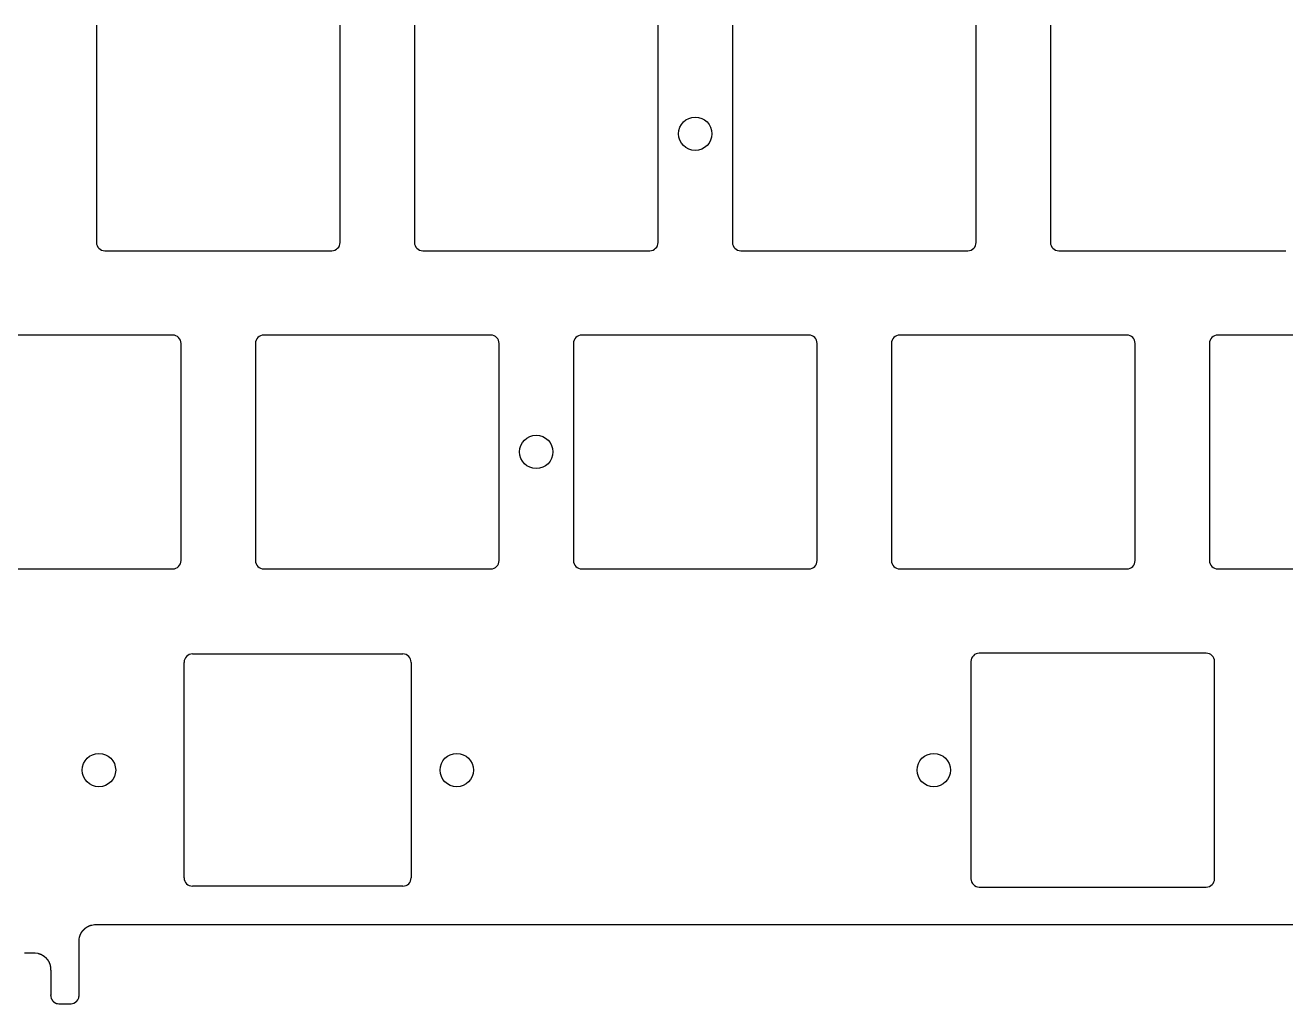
# Model space of a CAD drawing. Header units: millimetres. Extents: x -9 to 276, y -90 to 14.
# Drawn here: x 59.9 to 135.4, y -90.2 to -31.6 of the extents above; entities that cross this region are included whole.
import ezdxf

# ---------------------------------------------------------------- set-up
doc = ezdxf.new("R2010")
doc.units = ezdxf.units.MM
doc.layers.add('BLACK', color=7, linetype='CONTINUOUS')

msp = doc.modelspace()

# ---------------------------------------------------------------- linework, layer by layer
at = {"layer": 'BLACK', "linetype": 'Continuous'}
for p, q in [((64.13895, -31.60205), (64.13895, -44.60205)), ((78.73895, -44.60205), (78.73895, -31.60205)), ((83.18895, -31.60205), (83.18895, -44.60205)), ((97.78895, -44.60205), (97.78895, -31.60205)), ((102.23895, -31.60205), (102.23895, -44.60205)), ((116.83895, -44.60205), (116.83895, -31.60205)), ((121.28895, -31.60205), (121.28895, -44.60205)), ((64.63895, -45.10205), (78.23895, -45.10205)), ((83.68895, -45.10205), (97.28895, -45.10205)), ((102.73895, -45.10205), (116.33895, -45.10205)), ((121.78895, -45.10205), (135.38895, -45.10205)), ((68.71395, -50.15205), (55.11395, -50.15205)), ((87.76395, -50.15205), (74.16395, -50.15205)), ((106.81395, -50.15205), (93.21395, -50.15205)), ((125.86395, -50.15205), (112.26395, -50.15205)), ((144.91395, -50.15205), (131.31395, -50.15205)), ((69.21395, -63.65205), (69.21395, -50.65205)), ((73.66395, -50.65205), (73.66395, -63.65205)), ((88.26395, -63.65205), (88.26395, -50.65205)), ((92.71395, -50.65205), (92.71395, -63.65205)), ((107.31395, -63.65205), (107.31395, -50.65205)), ((111.76395, -50.65205), (111.76395, -63.65205)), ((126.36395, -63.65205), (126.36395, -50.65205)), ((130.81395, -50.65205), (130.81395, -63.65205)), ((55.11395, -64.15205), (68.71395, -64.15205)), ((74.16395, -64.15205), (87.76395, -64.15205)), ((93.21395, -64.15205), (106.81395, -64.15205)), ((112.26395, -64.15205), (125.86395, -64.15205)), ((131.31395, -64.15205), (144.91395, -64.15205)), ((69.8934, -69.25), (82.4934, -69.25)), ((130.627175, -69.2041), (117.027176, -69.2041)), ((69.3934, -82.65), (69.3934, -69.75)), ((82.9934, -69.75), (82.9934, -82.65)), ((116.527175, -69.704101), (116.527175, -82.704099)), ((131.127175, -82.7041), (131.127175, -69.7041)), ((82.4934, -83.15), (69.8934, -83.15)), ((117.027176, -83.2041), (130.627175, -83.2041)), ((63.16956, -86.085698), (63.17115, -86.081603)), ((63.17115, -86.081603), (63.172758, -86.077521)), ((63.172758, -86.077521), (63.174383, -86.073447)), ((63.174383, -86.073447), (63.176025, -86.069386)), ((63.176025, -86.069386), (63.177685, -86.065334)), ((63.177685, -86.065334), (63.179361, -86.061294)), ((63.179361, -86.061294), (63.181056, -86.057263)), ((63.181056, -86.057263), (63.182767, -86.053244)), ((63.182767, -86.053244), (63.184497, -86.049233)), ((63.184497, -86.049233), (63.186242, -86.045235)), ((63.186242, -86.045235), (63.188007, -86.041245)), ((63.188007, -86.041245), (63.189787, -86.037268)), ((63.189787, -86.037268), (63.191586, -86.033298)), ((63.191586, -86.033298), (63.193401, -86.029341)), ((63.193401, -86.029341), (63.195235, -86.025392)), ((63.195235, -86.025392), (63.197085, -86.021455)), ((63.197085, -86.021455), (63.198953, -86.017526)), ((63.198953, -86.017526), (63.200838, -86.013608)), ((63.200838, -86.013608), (63.202741, -86.009699)), ((63.202741, -86.009699), (63.204661, -86.005802)), ((63.204661, -86.005802), (63.206599, -86.001912)), ((63.206599, -86.001912), (63.208554, -85.998035)), ((63.208554, -85.998035), (63.210527, -85.994165)), ((63.210527, -85.994165), (63.212517, -85.990306)), ((63.212517, -85.990306), (63.214525, -85.986456)), ((63.214525, -85.986456), (63.21655, -85.982617)), ((63.21655, -85.982617), (63.218593, -85.978786)), ((63.218593, -85.978786), (63.220653, -85.974965)), ((63.220653, -85.974965), (63.222732, -85.971153)), ((63.222732, -85.971153), (63.224827, -85.967352)), ((63.224827, -85.967352), (63.226941, -85.963559)), ((63.226941, -85.963559), (63.229072, -85.959777)), ((63.229072, -85.959777), (63.231221, -85.956002)), ((63.231221, -85.956002), (63.233387, -85.952238)), ((63.233387, -85.952238), (63.235572, -85.948482)), ((63.235572, -85.948482), (63.237773, -85.944737)), ((63.237773, -85.944737), (63.239994, -85.941)), ((63.239994, -85.941), (63.242231, -85.937273)), ((63.242231, -85.937273), (63.244487, -85.933554)), ((63.244487, -85.933554), (63.24676, -85.929845)), ((63.24676, -85.929845), (63.249052, -85.926144)), ((63.249052, -85.926144), (63.251361, -85.922453)), ((63.251361, -85.922453), (63.253689, -85.91877)), ((63.253689, -85.91877), (63.256034, -85.915097)), ((63.256034, -85.915097), (63.258397, -85.911432)), ((63.258397, -85.911432), (63.260779, -85.907777)), ((63.260779, -85.907777), (63.263179, -85.90413)), ((63.263179, -85.90413), (63.265596, -85.900492)), ((63.265596, -85.900492), (63.268033, -85.896862)), ((63.268033, -85.896862), (63.270487, -85.893242)), ((63.270487, -85.893242), (63.272959, -85.88963)), ((63.272959, -85.88963), (63.27545, -85.886027)), ((63.27545, -85.886027), (63.277959, -85.882432)), ((63.277959, -85.882432), (63.280487, -85.878847)), ((63.280487, -85.878847), (63.283033, -85.875269)), ((63.283033, -85.875269), (63.286877, -85.869933)), ((63.286877, -85.869933), (63.29208, -85.86283)), ((63.29208, -85.86283), (63.297375, -85.855736)), ((63.297375, -85.855736), (63.302761, -85.848654)), ((63.302761, -85.848654), (63.308238, -85.841585)), ((63.308238, -85.841585), (63.313803, -85.834531)), ((63.313803, -85.834531), (63.319457, -85.827496)), ((63.319457, -85.827496), (63.325196, -85.820481)), ((63.325196, -85.820481), (63.331021, -85.813488)), ((63.331021, -85.813488), (63.336928, -85.80652)), ((63.336928, -85.80652), (63.342918, -85.799579)), ((63.342918, -85.799579), (63.348988, -85.792667)), ((63.348988, -85.792667), (63.355136, -85.785788)), ((63.355136, -85.785788), (63.361361, -85.778942)), ((63.361361, -85.778942), (63.367661, -85.772133)), ((63.367661, -85.772133), (63.374034, -85.765363)), ((63.374034, -85.765363), (63.380477, -85.758635)), ((63.380477, -85.758635), (63.386989, -85.75195)), ((63.386989, -85.75195), (63.393568, -85.745312)), ((63.393568, -85.745312), (63.400211, -85.738722)), ((63.400211, -85.738722), (63.406916, -85.732183)), ((63.406916, -85.732183), (63.413681, -85.725698)), ((63.413681, -85.725698), (63.420503, -85.719269)), ((63.420503, -85.719269), (63.427381, -85.712897)), ((63.427381, -85.712897), (63.43431, -85.706586)), ((63.43431, -85.706586), (63.437794, -85.703454)), ((63.437794, -85.703454), (63.44129, -85.700338)), ((63.44129, -85.700338), (63.444798, -85.697238)), ((63.444798, -85.697238), (63.448317, -85.694154)), ((63.448317, -85.694154), (63.451847, -85.691088)), ((63.451847, -85.691088), (63.455388, -85.688038)), ((63.455388, -85.688038), (63.45894, -85.685006)), ((63.45894, -85.685006), (63.462502, -85.681991)), ((63.462502, -85.681991), (63.466074, -85.678995)), ((63.466074, -85.678995), (63.469655, -85.676015)), ((63.469655, -85.676015), (63.473245, -85.673056)), ((63.473245, -85.673056), (63.476845, -85.670113)), ((63.476845, -85.670113), (63.480453, -85.667191)), ((63.480453, -85.667191), (63.484069, -85.664287)), ((63.484069, -85.664287), (63.487692, -85.661403)), ((63.487692, -85.661403), (63.491325, -85.658538)), ((63.491325, -85.658538), (63.494962, -85.655694)), ((63.494962, -85.655694), (63.498609, -85.652868)), ((63.498609, -85.652868), (63.502259, -85.650064)), ((63.502259, -85.650064), (63.505919, -85.647279)), ((63.505919, -85.647279), (63.509581, -85.644517)), ((63.509581, -85.644517), (63.513252, -85.641774)), ((63.513252, -85.641774), (63.516925, -85.639054)), ((63.516925, -85.639054), (63.520605, -85.636353)), ((63.520605, -85.636353), (63.524287, -85.633676)), ((63.524287, -85.633676), (63.527976, -85.631018)), ((63.527976, -85.631018), (63.531666, -85.628385)), ((63.531666, -85.628385), (63.535363, -85.625771)), ((63.535363, -85.625771), (63.542438, -85.620837)), ((63.542438, -85.620837), (63.546139, -85.618292)), ((63.546139, -85.618292), (63.549846, -85.615766)), ((63.549846, -85.615766), (63.55355, -85.613267)), ((63.55355, -85.613267), (63.557261, -85.610788)), ((63.557261, -85.610788), (63.560968, -85.608335)), ((63.560968, -85.608335), (63.564682, -85.605902)), ((63.564682, -85.605902), (63.568393, -85.603494)), ((63.568393, -85.603494), (63.572112, -85.601106)), ((63.572112, -85.601106), (63.575828, -85.598742)), ((63.575828, -85.598742), (63.579552, -85.596398)), ((63.579552, -85.596398), (63.583274, -85.594079)), ((63.583274, -85.594079), (63.587003, -85.591778)), ((63.587003, -85.591778), (63.590731, -85.589502)), ((63.590731, -85.589502), (63.594467, -85.587245)), ((63.594467, -85.587245), (63.598202, -85.585011)), ((63.598202, -85.585011), (63.601944, -85.582796)), ((63.601944, -85.582796), (63.605687, -85.580605)), ((63.605687, -85.580605), (63.609438, -85.578432)), ((63.609438, -85.578432), (63.613189, -85.576282)), ((63.613189, -85.576282), (63.616948, -85.57415)), ((63.616948, -85.57415), (63.620708, -85.572041)), ((63.620708, -85.572041), (63.624476, -85.56995)), ((63.624476, -85.56995), (63.628247, -85.567881)), ((63.628247, -85.567881), (63.632024, -85.565831)), ((63.632024, -85.565831), (63.635805, -85.563802)), ((63.635805, -85.563802), (63.639593, -85.561791)), ((63.639593, -85.561791), (63.643385, -85.559801)), ((63.643385, -85.559801), (63.647185, -85.55783)), ((63.647185, -85.55783), (63.650988, -85.555879)), ((63.650988, -85.555879), (63.6548, -85.553947)), ((63.6548, -85.553947), (63.658616, -85.552035)), ((63.658616, -85.552035), (63.66244, -85.550141)), ((63.66244, -85.550141), (63.666269, -85.548267)), ((63.666269, -85.548267), (63.670107, -85.546411)), ((63.670107, -85.546411), (63.67395, -85.544575)), ((63.67395, -85.544575), (63.677802, -85.542757)), ((63.677802, -85.542757), (63.681659, -85.540958)), ((63.681659, -85.540958), (63.685526, -85.539177)), ((63.685526, -85.539177), (63.689399, -85.537415)), ((63.689399, -85.537415), (63.693281, -85.535671)), ((63.693281, -85.535671), (63.69717, -85.533946)), ((63.69717, -85.533946), (63.701068, -85.532239)), ((63.701068, -85.532239), (63.704974, -85.53055)), ((63.704974, -85.53055), (63.708889, -85.528879)), ((63.708889, -85.528879), (63.712812, -85.527226)), ((63.712812, -85.527226), (63.716745, -85.525591)), ((63.716745, -85.525591), (63.720686, -85.523974)), ((63.720686, -85.523974), (63.724637, -85.522375)), ((63.724637, -85.522375), (63.728598, -85.520793)), ((63.728598, -85.520793), (63.732568, -85.519229)), ((63.732568, -85.519229), (63.736548, -85.517683)), ((63.736548, -85.517683), (63.740538, -85.516154)), ((63.740538, -85.516154), (63.74855, -85.513149)), ((63.74855, -85.513149), (63.756604, -85.510213)), ((63.756604, -85.510213), (63.764702, -85.507347)), ((63.764702, -85.507347), (63.772846, -85.504549)), ((63.772846, -85.504549), (63.781037, -85.501819)), ((63.781037, -85.501819), (63.789277, -85.499158)), ((63.789277, -85.499158), (63.797568, -85.496564)), ((63.797568, -85.496564), (63.805911, -85.494038)), ((63.805911, -85.494038), (63.814308, -85.49158)), ((63.814308, -85.49158), (63.822761, -85.489188)), ((63.822761, -85.489188), (63.831271, -85.486863)), ((63.831271, -85.486863), (63.83984, -85.484606)), ((63.83984, -85.484606), (63.848469, -85.482415)), ((63.848469, -85.482415), (63.857162, -85.480291)), ((63.857162, -85.480291), (63.857661, -85.480171)), ((63.857661, -85.480171), (64.018272, -85.453465)), ((64.018272, -85.453465), (64.086645, -85.450866)), ((64.086645, -85.450866), (64.20926, -85.45)), ((64.20926, -85.45), (64.248984, -85.449874)), ((64.248984, -85.449874), (64.288296, -85.449824)), ((64.288296, -85.449824), (64.329797, -85.449842)), ((64.329797, -85.449842), (64.381158, -85.449928)), ((64.381158, -85.449928), (64.421574, -85.45)), ((64.421574, -85.45), (64.480328, -85.450049)), ((64.480328, -85.450049), (64.555753, -85.450042)), ((64.555753, -85.450042), (64.612163, -85.450012)), ((64.612163, -85.450012), (64.633887, -85.45)), ((64.633887, -85.45), (64.825739, -85.449931)), ((64.825739, -85.449931), (65.047982, -85.449923)), ((65.047982, -85.449923), (65.30978, -85.449967)), ((65.30978, -85.449967), (65.480148, -85.45)), ((65.480148, -85.45), (65.829948, -85.450022)), ((65.829948, -85.450022), (66.128229, -85.450009)), ((66.128229, -85.450009), (66.296502, -85.45)), ((66.296502, -85.45), (66.987075, -85.449998)), ((66.987075, -85.449998), (67.131047, -85.45)), ((67.131047, -85.45), (68.474748, -85.450002)), ((68.474748, -85.450002), (68.854714, -85.45)), ((68.854714, -85.45), (70.543776, -85.45)), ((70.543776, -85.45), (70.547278, -85.45)), ((70.547278, -85.45), (72.239842, -85.45)), ((72.239842, -85.45), (75.62497, -85.45)), ((75.62497, -85.45), (79.010099, -85.45)), ((79.010099, -85.45), (82.395227, -85.45)), ((82.395227, -85.45), (89.165483, -85.45)), ((89.165483, -85.45), (95.935739, -85.45)), ((95.935739, -85.45), (102.705995, -85.45)), ((102.705995, -85.45), (116.246508, -85.45)), ((116.246508, -85.45), (129.78702, -85.45)), ((129.78702, -85.45), (143.327532, -85.45)), ((63.101446, -86.964512), (63.10148, -86.651291)), ((63.101461, -86.506967), (63.101481, -86.494115)), ((63.101466, -86.519057), (63.101461, -86.506967)), ((63.101511, -86.540875), (63.101466, -86.519057)), ((63.10148, -86.651291), (63.101535, -86.589144)), ((63.101481, -86.494115), (63.101804, -86.45729)), ((63.101536, -86.551282), (63.101511, -86.540875)), ((63.101535, -86.588867), (63.101553, -86.572037)), ((63.101535, -86.589144), (63.101535, -86.588867)), ((63.101553, -86.572037), (63.101536, -86.551282)), ((63.101804, -86.45729), (63.102854, -86.414793)), ((63.102854, -86.414793), (63.107074, -86.34406)), ((63.107074, -86.34406), (63.137767, -86.182937)), ((63.137767, -86.182937), (63.138957, -86.178584)), ((63.138957, -86.178584), (63.140166, -86.174239)), ((63.140166, -86.174239), (63.141392, -86.169909)), ((63.141392, -86.169909), (63.142636, -86.165588)), ((63.142636, -86.165588), (63.143896, -86.161282)), ((63.143896, -86.161282), (63.145174, -86.156984)), ((63.145174, -86.156984), (63.14647, -86.152702)), ((63.14647, -86.152702), (63.147783, -86.148427)), ((63.147783, -86.148427), (63.149113, -86.144168)), ((63.149113, -86.144168), (63.150461, -86.139917)), ((63.150461, -86.139917), (63.151826, -86.13568)), ((63.151826, -86.13568), (63.153209, -86.131452)), ((63.153209, -86.131452), (63.154608, -86.127238)), ((63.154608, -86.127238), (63.156026, -86.123033)), ((63.156026, -86.123033), (63.15746, -86.118842)), ((63.15746, -86.118842), (63.158912, -86.114658)), ((63.158912, -86.114658), (63.160381, -86.11049)), ((63.160381, -86.11049), (63.161868, -86.106329)), ((63.161868, -86.106329), (63.163371, -86.102182)), ((63.163371, -86.102182), (63.164893, -86.098043)), ((63.164893, -86.098043), (63.166431, -86.093918)), ((63.166431, -86.093918), (63.167987, -86.089801)), ((63.167987, -86.089801), (63.16956, -86.085698)), ((59.836413, -87.143718), (59.919103, -87.143731)), ((59.919103, -87.143731), (59.987776, -87.143743)), ((59.987776, -87.143743), (60.053557, -87.143718)), ((60.053557, -87.143718), (60.098644, -87.143664)), ((60.098644, -87.143664), (60.137411, -87.143616)), ((60.137411, -87.143616), (60.177946, -87.143593)), ((60.177946, -87.143593), (60.221844, -87.143619)), ((60.221844, -87.143619), (60.270701, -87.143718)), ((60.270701, -87.143718), (60.324035, -87.143898)), ((60.324035, -87.143898), (60.366002, -87.144064)), ((60.366002, -87.144064), (60.399552, -87.144196)), ((60.399552, -87.144196), (60.40247, -87.144207)), ((60.40247, -87.144207), (60.422096, -87.144298)), ((60.422096, -87.144298), (60.430108, -87.144372)), ((60.430108, -87.144372), (60.43729, -87.144485)), ((60.43729, -87.144485), (60.443918, -87.144652)), ((60.443918, -87.144652), (60.447112, -87.144761)), ((60.447112, -87.144761), (60.450271, -87.144889)), ((60.450271, -87.144889), (60.453432, -87.145038)), ((60.453432, -87.145038), (60.456627, -87.14521)), ((60.456627, -87.14521), (60.459893, -87.145407)), ((60.459893, -87.145407), (60.463263, -87.145631)), ((60.463263, -87.145631), (60.62327, -87.168632)), ((60.62327, -87.168632), (60.627627, -87.169569)), ((60.627627, -87.169569), (60.631969, -87.170524)), ((60.631969, -87.170524), (60.636292, -87.171495)), ((60.636292, -87.171495), (60.6406, -87.172483)), ((60.6406, -87.172483), (60.64489, -87.173487)), ((60.64489, -87.173487), (60.649166, -87.174509)), ((60.649166, -87.174509), (60.653424, -87.175547)), ((60.653424, -87.175547), (60.657669, -87.176602)), ((60.657669, -87.176602), (60.661897, -87.177674)), ((60.661897, -87.177674), (60.666111, -87.178763)), ((60.666111, -87.178763), (60.670309, -87.179868)), ((60.670309, -87.179868), (60.674494, -87.180991)), ((60.674494, -87.180991), (60.678665, -87.18213)), ((60.678665, -87.18213), (60.682822, -87.183287)), ((60.682822, -87.183287), (60.686965, -87.18446)), ((60.686965, -87.18446), (60.691096, -87.18565)), ((60.691096, -87.18565), (60.695213, -87.186858)), ((60.695213, -87.186858), (60.699317, -87.188082)), ((60.699317, -87.188082), (60.70341, -87.189324)), ((60.70341, -87.189324), (60.70749, -87.190583)), ((60.70749, -87.190583), (60.711559, -87.191859)), ((60.711559, -87.191859), (60.715615, -87.193153)), ((60.715615, -87.193153), (60.719661, -87.194464)), ((60.719661, -87.194464), (60.723696, -87.195792)), ((60.723696, -87.195792), (60.72772, -87.197138)), ((60.72772, -87.197138), (60.731733, -87.198501)), ((60.731733, -87.198501), (60.73973, -87.201281)), ((60.73973, -87.201281), (60.747688, -87.204132)), ((60.747688, -87.204132), (60.75561, -87.207055)), ((60.75561, -87.207055), (60.763498, -87.210051)), ((60.763498, -87.210051), (60.771353, -87.213119)), ((60.771353, -87.213119), (60.779179, -87.216262)), ((60.779179, -87.216262), (60.786976, -87.21948)), ((60.786976, -87.21948), (60.794748, -87.222773)), ((60.794748, -87.222773), (60.802497, -87.226143)), ((60.802497, -87.226143), (60.810224, -87.229591)), ((60.810224, -87.229591), (60.817931, -87.233118)), ((60.817931, -87.233118), (60.825622, -87.236725)), ((60.825622, -87.236725), (60.833298, -87.240413)), ((60.833298, -87.240413), (60.840961, -87.244184)), ((60.840961, -87.244184), (60.848613, -87.248039)), ((60.848613, -87.248039), (60.856258, -87.251979)), ((60.856258, -87.251979), (60.863896, -87.256005)), ((60.863896, -87.256005), (60.871531, -87.260121)), ((60.871531, -87.260121), (60.879164, -87.264326)), ((60.879164, -87.264326), (60.886799, -87.268623)), ((60.886799, -87.268623), (60.894437, -87.273013)), ((60.894437, -87.273013), (60.902081, -87.2775)), ((60.902081, -87.2775), (60.909733, -87.282083)), ((60.909733, -87.282083), (60.917397, -87.286767)), ((60.917397, -87.286767), (60.925074, -87.291553)), ((60.925074, -87.291553), (60.932767, -87.296442)), ((60.932767, -87.296442), (60.940284, -87.301311)), ((60.940284, -87.301311), (60.944154, -87.303852)), ((60.944154, -87.303852), (60.948018, -87.306414)), ((60.948018, -87.306414), (60.951871, -87.308993)), ((60.951871, -87.308993), (60.955718, -87.311592)), ((60.955718, -87.311592), (60.959554, -87.314207)), ((60.959554, -87.314207), (60.963384, -87.316842)), ((60.963384, -87.316842), (60.967201, -87.319493)), ((60.967201, -87.319493), (60.971011, -87.322164)), ((60.971011, -87.322164), (60.974808, -87.324849)), ((60.974808, -87.324849), (60.978599, -87.327555)), ((60.978599, -87.327555), (60.982374, -87.330275)), ((60.982374, -87.330275), (60.986143, -87.333014)), ((60.986143, -87.333014), (60.989897, -87.335767)), ((60.989897, -87.335767), (60.993642, -87.33854)), ((60.993642, -87.33854), (60.997373, -87.341325)), ((60.997373, -87.341325), (61.001095, -87.34413)), ((61.001095, -87.34413), (61.0048, -87.346947)), ((61.0048, -87.346947), (61.008497, -87.349783)), ((61.008497, -87.349783), (61.012177, -87.352631)), ((61.012177, -87.352631), (61.015848, -87.355498)), ((61.015848, -87.355498), (61.019501, -87.358376)), ((61.019501, -87.358376), (61.023145, -87.361272)), ((61.023145, -87.361272), (61.026771, -87.364179)), ((61.026771, -87.364179), (61.030387, -87.367105)), ((61.030387, -87.367105), (61.033983, -87.37004)), ((61.033983, -87.37004), (61.03757, -87.372994)), ((61.03757, -87.372994), (61.041137, -87.375957)), ((61.041137, -87.375957), (61.044694, -87.378938)), ((61.044694, -87.378938), (61.048231, -87.381928)), ((61.048231, -87.381928), (61.051757, -87.384935)), ((61.051757, -87.384935), (61.055262, -87.387951)), ((61.055262, -87.387951), (61.058757, -87.390983)), ((61.058757, -87.390983), (61.06223, -87.394024)), ((61.06223, -87.394024), (61.065692, -87.397082)), ((61.065692, -87.397082), (61.069132, -87.400147)), ((61.069132, -87.400147), (61.07256, -87.403229)), ((61.07256, -87.403229), (61.075966, -87.406318)), ((61.075966, -87.406318), (61.079361, -87.409423)), ((61.079361, -87.409423), (61.082732, -87.412534)), ((61.082732, -87.412534), (61.086092, -87.415662)), ((61.086092, -87.415662), (61.089428, -87.418795)), ((61.089428, -87.418795), (61.092752, -87.421945)), ((61.092752, -87.421945), (61.096053, -87.425099)), ((61.096053, -87.425099), (61.099341, -87.42827)), ((61.099341, -87.42827), (61.102605, -87.431445)), ((61.102605, -87.431445), (61.105856, -87.434636)), ((61.105856, -87.434636), (61.109082, -87.43783)), ((61.109082, -87.43783), (61.112296, -87.441041)), ((61.112296, -87.441041), (61.115485, -87.444254)), ((61.115485, -87.444254), (61.118661, -87.447483)), ((61.118661, -87.447483), (61.121812, -87.450715)), ((61.121812, -87.450715), (61.124949, -87.453962)), ((61.124949, -87.453962), (61.128061, -87.457212)), ((61.128061, -87.457212), (61.131159, -87.460476)), ((61.131159, -87.460476), (61.134232, -87.463743)), ((61.134232, -87.463743), (61.13729, -87.467024)), ((61.13729, -87.467024), (61.140323, -87.470307)), ((61.140323, -87.470307), (61.143342, -87.473604)), ((61.143342, -87.473604), (61.146335, -87.476902)), ((61.146335, -87.476902), (61.149313, -87.480214)), ((61.149313, -87.480214), (61.152266, -87.483528)), ((61.152266, -87.483528), (61.155203, -87.486855)), ((61.155203, -87.486855), (61.158115, -87.490182)), ((61.158115, -87.490182), (61.161011, -87.493524)), ((61.161011, -87.493524), (61.163881, -87.496865)), ((61.163881, -87.496865), (61.166736, -87.500219)), ((61.166736, -87.500219), (61.169565, -87.503574)), ((61.169565, -87.503574), (61.172378, -87.506941)), ((61.172378, -87.506941), (61.175165, -87.510308)), ((61.175165, -87.510308), (61.177936, -87.513688)), ((61.177936, -87.513688), (61.180681, -87.517066)), ((61.180681, -87.517066), (61.18341, -87.520458)), ((61.18341, -87.520458), (61.186112, -87.523848)), ((61.186112, -87.523848), (61.188799, -87.52725)), ((61.188799, -87.52725), (61.191458, -87.530651)), ((61.191458, -87.530651), (61.194102, -87.534064)), ((61.194102, -87.534064), (61.196719, -87.537475)), ((61.196719, -87.537475), (61.19932, -87.540898)), ((61.19932, -87.540898), (61.201715, -87.544081)), ((61.201715, -87.544081), (61.206806, -87.550943)), ((61.206806, -87.550943), (61.211862, -87.55789)), ((61.211862, -87.55789), (61.216879, -87.56492)), ((61.216879, -87.56492), (61.221857, -87.572033)), ((61.221857, -87.572033), (61.226795, -87.579227)), ((61.226795, -87.579227), (61.231691, -87.586501)), ((61.231691, -87.586501), (61.236543, -87.593852)), ((61.236543, -87.593852), (61.24135, -87.601281)), ((63.101445, -87.376621), (63.101446, -86.964512)), ((63.101446, -87.504764), (63.101445, -87.376621)), ((63.101445, -87.854492), (63.101446, -87.504764)), ((61.24135, -87.601281), (61.24611, -87.608784)), ((61.24611, -87.608784), (61.250822, -87.616359)), ((61.250822, -87.616359), (61.255484, -87.624006)), ((61.255484, -87.624006), (61.260095, -87.63172)), ((61.260095, -87.63172), (61.264652, -87.639502)), ((61.264652, -87.639502), (61.269154, -87.647347)), ((61.269154, -87.647347), (61.2736, -87.655253)), ((61.2736, -87.655253), (61.277987, -87.663219)), ((61.277987, -87.663219), (61.282314, -87.67124)), ((61.282314, -87.67124), (61.286578, -87.679314)), ((61.286578, -87.679314), (61.290779, -87.687438)), ((61.290779, -87.687438), (61.294915, -87.695609)), ((61.294915, -87.695609), (61.298983, -87.703823)), ((61.298983, -87.703823), (61.302981, -87.712077)), ((61.302981, -87.712077), (61.306909, -87.720367)), ((61.306909, -87.720367), (61.310764, -87.72869)), ((61.310764, -87.72869), (61.314545, -87.737042)), ((61.314545, -87.737042), (61.318249, -87.745418)), ((61.318249, -87.745418), (61.321875, -87.753815)), ((61.321875, -87.753815), (61.325421, -87.762228)), ((61.325421, -87.762228), (61.328886, -87.770653)), ((61.328886, -87.770653), (61.332267, -87.779086)), ((61.332267, -87.779086), (61.335565, -87.787522)), ((61.335565, -87.787522), (61.338775, -87.795956)), ((61.338775, -87.795956), (61.340348, -87.800173)), ((61.340348, -87.800173), (61.341898, -87.804384)), ((61.341898, -87.804384), (61.343427, -87.808595)), ((61.343427, -87.808595), (61.344932, -87.812801)), ((61.344932, -87.812801), (61.346416, -87.817005)), ((61.346416, -87.817005), (61.347876, -87.821202)), ((61.347876, -87.821202), (61.349313, -87.825395)), ((61.349313, -87.825395), (61.350727, -87.829582)), ((61.350727, -87.829582), (61.352118, -87.833762)), ((61.352118, -87.833762), (61.353486, -87.837936)), ((61.353486, -87.837936), (61.35483, -87.842101)), ((61.35483, -87.842101), (61.35615, -87.846259)), ((61.35615, -87.846259), (61.357447, -87.850407)), ((61.357447, -87.850407), (61.35872, -87.854546)), ((61.35872, -87.854546), (61.358763, -87.854688)), ((61.358763, -87.854688), (61.360011, -87.858816)), ((61.360011, -87.858816), (61.361235, -87.862935)), ((61.361235, -87.862935), (61.362432, -87.867033)), ((61.362432, -87.867033), (61.363606, -87.871124)), ((61.363606, -87.871124), (61.364754, -87.875199)), ((61.364754, -87.875199), (61.36588, -87.879267)), ((61.36588, -87.879267), (61.366982, -87.883323)), ((61.366982, -87.883323), (61.368062, -87.887375)), ((61.368062, -87.887375), (61.369119, -87.891418)), ((61.369119, -87.891418), (61.370155, -87.895459)), ((61.370155, -87.895459), (61.371169, -87.899495)), ((61.371169, -87.899495), (61.372162, -87.90353)), ((61.372162, -87.90353), (61.374086, -87.9116)), ((61.374086, -87.9116), (61.375931, -87.91968)), ((61.375931, -87.91968), (61.377698, -87.927781)), ((61.377698, -87.927781), (61.379391, -87.935916)), ((61.379391, -87.935916), (61.381012, -87.944095)), ((61.381012, -87.944095), (61.382562, -87.952332)), ((61.382562, -87.952332), (61.384045, -87.960639)), ((61.384045, -87.960639), (61.385461, -87.969028)), ((61.385461, -87.969028), (61.386813, -87.977515)), ((61.386813, -87.977515), (61.388101, -87.986114)), ((61.388101, -87.986114), (61.389328, -87.99484)), ((61.389328, -87.99484), (61.390495, -88.003709)), ((61.390495, -88.003709), (61.391602, -88.01274)), ((61.391602, -88.01274), (61.39265, -88.021953)), ((61.39265, -88.021953), (61.393642, -88.031367)), ((61.393642, -88.031367), (61.394577, -88.041005)), ((61.394577, -88.041005), (61.395456, -88.050894)), ((61.395456, -88.050894), (61.396279, -88.061061)), ((61.396279, -88.061061), (61.397048, -88.071537)), ((61.397048, -88.071537), (61.397761, -88.082358)), ((61.397761, -88.082358), (61.398421, -88.093564)), ((61.398421, -88.093564), (61.399026, -88.105201)), ((61.399026, -88.105201), (61.399576, -88.117323)), ((61.399576, -88.117323), (61.400071, -88.129993)), ((61.400071, -88.129993), (61.400512, -88.143284)), ((61.400512, -88.143284), (61.400896, -88.157289)), ((61.400896, -88.157289), (61.401223, -88.172118)), ((61.401223, -88.172118), (61.401443, -88.184614)), ((61.401443, -88.184614), (61.401666, -88.201296)), ((61.401838, -88.318763), (61.401664, -88.354619)), ((61.401666, -88.201296), (61.401831, -88.219522)), ((61.401831, -88.219522), (61.401935, -88.239612)), ((61.401946, -88.287797), (61.401838, -88.318763)), ((61.401935, -88.239612), (61.401975, -88.26207)), ((61.401975, -88.26207), (61.401946, -88.287797)), ((63.101445, -88.049256), (63.101445, -87.854492)), ((63.101445, -88.257288), (63.101445, -88.049256)), ((63.101445, -88.36586), (63.101445, -88.257288)), ((61.40134, -88.438586), (61.401301, -88.479563)), ((61.401301, -88.479563), (61.401325, -88.528008)), ((61.401325, -88.528008), (61.401384, -88.573182)), ((61.401443, -88.40166), (61.40134, -88.438586)), ((61.401384, -88.573182), (61.401443, -88.618705)), ((61.401443, -88.835849), (61.401439, -88.989779)), ((61.401439, -88.989779), (61.401443, -89.052994)), ((61.401443, -89.052994), (61.401441, -89.135224)), ((61.401545, -88.378183), (61.401443, -88.40166)), ((61.401443, -88.618705), (61.40148, -88.687532)), ((61.401459, -88.78774), (61.401443, -88.835849)), ((61.40148, -88.687532), (61.401459, -88.78774)), ((61.401664, -88.354619), (61.401545, -88.378183)), ((63.101443, -88.532), (63.101445, -88.474432)), ((63.101445, -88.691576), (63.101443, -88.532)), ((63.101444, -89.125864), (63.101493, -89.009161)), ((63.101445, -88.474432), (63.101445, -88.36586)), ((63.101469, -88.803352), (63.101445, -88.691576)), ((63.101484, -88.866728), (63.101469, -88.803352)), ((63.101493, -89.009161), (63.101484, -88.866728)), ((61.401064, -89.681087), (61.401044, -89.684378)), ((61.401044, -89.684378), (61.401052, -89.687473)), ((61.401052, -89.687473), (61.401096, -89.690543)), ((61.401167, -89.673232), (61.401064, -89.681087)), ((61.401096, -89.690543), (61.401181, -89.693759)), ((61.40134, -89.659942), (61.401167, -89.673232)), ((61.401181, -89.693759), (61.401314, -89.697292)), ((61.401314, -89.697292), (61.401501, -89.701315)), ((61.401458, -89.645774), (61.40134, -89.659942)), ((61.40143, -89.398679), (61.401411, -89.437611)), ((61.401411, -89.437611), (61.401443, -89.487282)), ((61.401443, -89.37871), (61.40143, -89.398679)), ((61.401441, -89.135224), (61.401443, -89.270138)), ((61.401443, -89.270138), (61.401446, -89.287203)), ((61.401452, -89.334568), (61.401443, -89.37871)), ((61.401443, -89.487282), (61.401485, -89.515769)), ((61.401446, -89.287203), (61.401452, -89.334568)), ((61.401514, -89.633407), (61.401458, -89.645774)), ((61.401485, -89.515769), (61.401536, -89.551145)), ((61.401501, -89.701315), (61.409301, -89.782261)), ((61.401548, -89.619174), (61.401514, -89.633407)), ((61.401536, -89.551145), (61.401565, -89.586622)), ((61.401565, -89.586622), (61.401548, -89.619174)), ((61.409301, -89.782261), (61.430382, -89.861361)), ((63.049877, -89.914877), (63.080598, -89.83677)), ((63.080598, -89.83677), (63.097788, -89.754081)), ((63.097788, -89.754081), (63.098161, -89.751309)), ((63.098161, -89.751309), (63.098497, -89.748651)), ((63.098497, -89.748651), (63.098782, -89.74623)), ((63.098782, -89.74623), (63.099039, -89.743881)), ((63.099039, -89.743881), (63.099262, -89.741661)), ((63.099262, -89.741661), (63.09946, -89.739484)), ((63.09946, -89.739484), (63.099786, -89.735238)), ((63.099786, -89.735238), (63.100037, -89.73094)), ((63.100037, -89.73094), (63.100225, -89.726359)), ((63.100225, -89.726359), (63.100359, -89.72117)), ((63.100359, -89.72117), (63.100446, -89.714802)), ((63.100446, -89.714802), (63.100493, -89.705865)), ((63.100493, -89.705865), (63.100507, -89.699957)), ((63.100507, -89.699957), (63.10053, -89.690697)), ((63.10053, -89.690697), (63.100635, -89.669833)), ((63.100635, -89.669833), (63.100876, -89.636239)), ((63.100876, -89.636239), (63.10101, -89.619148)), ((63.10101, -89.619148), (63.101241, -89.589418)), ((63.101241, -89.589418), (63.101444, -89.560152)), ((63.101365, -89.240706), (63.101416, -89.161412)), ((63.101376, -89.297366), (63.101365, -89.240706)), ((63.101444, -89.343008), (63.101376, -89.297366)), ((63.101416, -89.161412), (63.101444, -89.125864)), ((63.101562, -89.384127), (63.101444, -89.343008)), ((63.101444, -89.560152), (63.101619, -89.526013)), ((63.101681, -89.425486), (63.101562, -89.384127)), ((63.101619, -89.526013), (63.101712, -89.493173)), ((63.101731, -89.460408), (63.101681, -89.425486)), ((63.101712, -89.493173), (63.101731, -89.460408)), ((61.430382, -89.861361), (61.432491, -89.866655)), ((61.432491, -89.866655), (61.434706, -89.871998)), ((61.434706, -89.871998), (61.437027, -89.877387)), ((61.437027, -89.877387), (61.439454, -89.882822)), ((61.439454, -89.882822), (61.441987, -89.888298)), ((61.441987, -89.888298), (61.444626, -89.893813)), ((61.444626, -89.893813), (61.447372, -89.899364)), ((61.447372, -89.899364), (61.450223, -89.904948)), ((61.450223, -89.904948), (61.453179, -89.910562)), ((61.453179, -89.910562), (61.45624, -89.916203)), ((61.45624, -89.916203), (61.459404, -89.921866)), ((61.459404, -89.921866), (61.46267, -89.927549)), ((61.46267, -89.927549), (61.466038, -89.933248)), ((61.466038, -89.933248), (61.469506, -89.938958)), ((61.469506, -89.938958), (61.473071, -89.944675)), ((61.473071, -89.944675), (61.476734, -89.950397)), ((61.476734, -89.950397), (61.480491, -89.956118)), ((61.480491, -89.956118), (61.48434, -89.961833)), ((61.48434, -89.961833), (61.48828, -89.96754)), ((61.48828, -89.96754), (61.492308, -89.973233)), ((61.492308, -89.973233), (61.49642, -89.978908)), ((61.49642, -89.978908), (61.500616, -89.984561)), ((61.500616, -89.984561), (61.504891, -89.990186)), ((61.504891, -89.990186), (61.509243, -89.995781)), ((61.509243, -89.995781), (61.513668, -90.001339)), ((61.513668, -90.001339), (61.515907, -90.004104)), ((61.515907, -90.004104), (61.518164, -90.006857)), ((61.518164, -90.006857), (61.520437, -90.0096)), ((61.520437, -90.0096), (61.522726, -90.012331)), ((61.522726, -90.012331), (61.525031, -90.01505)), ((61.525031, -90.01505), (61.527353, -90.017756)), ((61.527353, -90.017756), (61.529688, -90.020449)), ((61.529688, -90.020449), (61.532039, -90.023128)), ((61.532039, -90.023128), (61.534403, -90.025793)), ((61.534403, -90.025793), (61.536782, -90.028443)), ((61.536782, -90.028443), (61.539172, -90.031077)), ((61.539172, -90.031077), (61.541577, -90.033698)), ((61.541577, -90.033698), (61.543993, -90.036299)), ((61.543993, -90.036299), (61.546422, -90.038887)), ((61.546422, -90.038887), (61.54886, -90.041455)), ((61.54886, -90.041455), (61.551312, -90.044007)), ((61.551312, -90.044007), (61.553772, -90.046539)), ((61.553772, -90.046539), (61.556244, -90.049056)), ((61.556244, -90.049056), (61.558723, -90.05155)), ((61.558723, -90.05155), (61.561214, -90.054029)), ((61.561214, -90.054029), (61.56371, -90.056484)), ((61.56371, -90.056484), (61.566219, -90.058923)), ((61.566219, -90.058923), (61.56873, -90.061337)), ((61.56873, -90.061337), (61.571254, -90.063734)), ((61.571254, -90.063734), (61.573779, -90.066106)), ((61.573779, -90.066106), (61.576316, -90.068461)), ((61.576316, -90.068461), (61.578853, -90.07079)), ((61.578853, -90.07079), (61.581401, -90.073101)), ((61.581401, -90.073101), (61.583949, -90.075384)), ((61.583949, -90.075384), (61.586506, -90.077649)), ((61.586506, -90.077649), (61.589062, -90.079887)), ((61.589062, -90.079887), (61.591628, -90.082106)), ((61.591628, -90.082106), (61.59419, -90.084296)), ((61.59419, -90.084296), (61.596762, -90.086467)), ((61.596762, -90.086467), (61.59933, -90.088608)), ((61.59933, -90.088608), (61.601906, -90.090731)), ((61.601906, -90.090731), (61.604477, -90.092823)), ((61.604477, -90.092823), (61.607056, -90.094897)), ((61.607056, -90.094897), (61.609629, -90.096939)), ((61.609629, -90.096939), (61.612209, -90.098961)), ((61.612209, -90.098961), (61.614782, -90.100953)), ((61.614782, -90.100953), (61.617362, -90.102924)), ((61.617362, -90.102924), (61.619934, -90.104864)), ((61.619934, -90.104864), (61.622513, -90.106784)), ((61.622513, -90.106784), (61.625082, -90.108672)), ((61.625082, -90.108672), (61.627657, -90.110539)), ((61.627657, -90.110539), (61.630222, -90.112375)), ((61.630222, -90.112375), (61.632793, -90.114189)), ((61.632793, -90.114189), (61.635353, -90.115972)), ((61.635353, -90.115972), (61.637918, -90.117733)), ((61.637918, -90.117733), (61.640471, -90.119462)), ((61.640471, -90.119462), (61.643029, -90.12117)), ((61.643029, -90.12117), (61.645574, -90.122845)), ((61.645574, -90.122845), (61.648124, -90.1245)), ((61.648124, -90.1245), (61.65066, -90.126121)), ((61.65066, -90.126121), (61.6532, -90.127721)), ((61.6532, -90.127721), (61.653712, -90.128041)), ((61.653712, -90.128041), (61.656237, -90.129603)), ((61.656237, -90.129603), (61.658767, -90.131145)), ((61.658767, -90.131145), (61.661284, -90.132655)), ((61.661284, -90.132655), (61.663806, -90.134145)), ((61.663806, -90.134145), (61.666318, -90.135605)), ((61.666318, -90.135605), (61.668835, -90.137046)), ((61.668835, -90.137046), (61.671344, -90.138458)), ((61.671344, -90.138458), (61.673858, -90.139851)), ((61.673858, -90.139851), (61.676366, -90.141217)), ((61.676366, -90.141217), (61.67888, -90.142564)), ((61.67888, -90.142564), (61.68139, -90.143885)), ((61.68139, -90.143885), (61.683906, -90.145187)), ((61.683906, -90.145187), (61.686419, -90.146465)), ((61.686419, -90.146465), (61.68894, -90.147725)), ((61.68894, -90.147725), (61.691459, -90.148961)), ((61.691459, -90.148961), (61.693986, -90.150179)), ((61.693986, -90.150179), (61.696513, -90.151374)), ((61.696513, -90.151374), (61.699048, -90.152552)), ((61.699048, -90.152552), (61.701585, -90.153708)), ((61.701585, -90.153708), (61.704131, -90.154846)), ((61.704131, -90.154846), (61.706681, -90.155964)), ((61.706681, -90.155964), (61.70924, -90.157064)), ((61.70924, -90.157064), (61.711805, -90.158145)), ((61.711805, -90.158145), (61.714378, -90.159207)), ((61.714378, -90.159207), (61.716959, -90.160252)), ((61.716959, -90.160252), (61.71955, -90.161278)), ((61.71955, -90.161278), (61.72215, -90.162287)), ((61.72215, -90.162287), (61.724761, -90.163278)), ((61.724761, -90.163278), (61.730014, -90.165208)), ((61.730014, -90.165208), (61.735314, -90.167071)), ((61.735314, -90.167071), (61.740666, -90.168866)), ((61.740666, -90.168866), (61.746074, -90.170596)), ((61.746074, -90.170596), (61.751543, -90.172261)), ((61.751543, -90.172261), (61.757078, -90.173863)), ((61.757078, -90.173863), (61.762683, -90.175402)), ((61.762683, -90.175402), (61.768365, -90.176878)), ((61.768365, -90.176878), (61.774128, -90.178293)), ((61.774128, -90.178293), (61.779978, -90.179646)), ((61.779978, -90.179646), (61.78592, -90.180939)), ((61.78592, -90.180939), (61.79196, -90.182171)), ((61.79196, -90.182171), (61.798105, -90.183342)), ((61.798105, -90.183342), (61.804361, -90.184453)), ((61.804361, -90.184453), (61.810734, -90.185504)), ((61.810734, -90.185504), (61.813637, -90.185956)), ((61.813637, -90.185956), (61.892821, -90.193651)), ((61.892821, -90.193651), (61.895127, -90.193729)), ((61.895127, -90.193729), (61.897259, -90.19378)), ((61.897259, -90.19378), (61.901252, -90.193814)), ((61.901252, -90.193814), (61.908345, -90.193778)), ((61.908345, -90.193778), (61.921117, -90.193707)), ((61.921117, -90.193707), (61.939734, -90.19368)), ((61.939734, -90.19368), (61.97396, -90.193699)), ((61.97396, -90.193699), (61.986685, -90.193713)), ((61.986685, -90.193713), (61.997864, -90.193726)), ((61.997864, -90.193726), (62.053542, -90.193753)), ((62.053542, -90.193753), (62.084752, -90.193738)), ((62.084752, -90.193738), (62.106436, -90.193726)), ((62.106436, -90.193726), (62.165907, -90.193724)), ((62.165907, -90.193724), (62.215008, -90.193726)), ((62.215008, -90.193726), (62.24537, -90.193718)), ((62.24537, -90.193718), (62.285623, -90.193709)), ((62.285623, -90.193709), (62.32358, -90.193726)), ((62.32358, -90.193726), (62.34467, -90.193753)), ((62.34467, -90.193753), (62.384358, -90.193791)), ((62.384358, -90.193791), (62.406762, -90.193778)), ((62.406762, -90.193778), (62.432152, -90.193726)), ((62.432152, -90.193726), (62.472369, -90.193588)), ((62.472369, -90.193588), (62.501091, -90.193485)), ((62.501091, -90.193485), (62.529077, -90.193406)), ((62.529077, -90.193406), (62.554651, -90.193379)), ((62.554651, -90.193379), (62.56601, -90.193394)), ((62.56601, -90.193394), (62.576138, -90.193432)), ((62.576138, -90.193432), (62.588916, -90.193533)), ((62.588916, -90.193533), (62.596984, -90.193622)), ((62.596984, -90.193622), (62.602999, -90.19369)), ((62.602999, -90.19369), (62.608252, -90.19373)), ((62.608252, -90.19373), (62.612955, -90.193728)), ((62.612955, -90.193728), (62.617322, -90.193669)), ((62.617322, -90.193669), (62.619447, -90.193613)), ((62.619447, -90.193613), (62.621569, -90.193537)), ((62.621569, -90.193537), (62.623713, -90.193439)), ((62.623713, -90.193439), (62.625908, -90.193316)), ((62.625908, -90.193316), (62.628179, -90.193168)), ((62.628179, -90.193168), (62.630554, -90.192992)), ((62.630554, -90.192992), (62.635721, -90.192549)), ((62.635721, -90.192549), (62.71749, -90.180122)), ((62.71749, -90.180122), (62.796541, -90.154092)), ((62.796541, -90.154092), (62.801742, -90.151678)), ((62.801742, -90.151678), (62.806982, -90.149157)), ((62.806982, -90.149157), (62.812259, -90.14653)), ((62.812259, -90.14653), (62.817571, -90.143796)), ((62.817571, -90.143796), (62.822916, -90.140956)), ((62.822916, -90.140956), (62.82829, -90.138009)), ((62.82829, -90.138009), (62.833691, -90.134956)), ((62.833691, -90.134956), (62.839116, -90.131798)), ((62.839116, -90.131798), (62.844561, -90.128536)), ((62.844561, -90.128536), (62.850023, -90.12517)), ((62.850023, -90.12517), (62.855499, -90.121702)), ((62.855499, -90.121702), (62.860985, -90.118132)), ((62.860985, -90.118132), (62.866478, -90.114463)), ((62.866478, -90.114463), (62.871974, -90.110696)), ((62.871974, -90.110696), (62.877468, -90.106832)), ((62.877468, -90.106832), (62.882958, -90.102875)), ((62.882958, -90.102875), (62.888439, -90.098825)), ((62.888439, -90.098825), (62.893906, -90.094685)), ((62.893906, -90.094685), (62.899356, -90.090459)), ((62.899356, -90.090459), (62.904784, -90.086148)), ((62.904784, -90.086148), (62.910186, -90.081755)), ((62.910186, -90.081755), (62.915559, -90.077284)), ((62.915559, -90.077284), (62.920897, -90.072737)), ((62.920897, -90.072737), (62.926196, -90.068118)), ((62.926196, -90.068118), (62.931453, -90.06343)), ((62.931453, -90.06343), (62.936662, -90.058677)), ((62.936662, -90.058677), (62.939248, -90.056277)), ((62.939248, -90.056277), (62.94182, -90.053862)), ((62.94182, -90.053862), (62.944378, -90.051433)), ((62.944378, -90.051433), (62.946923, -90.04899)), ((62.946923, -90.04899), (62.949452, -90.046534)), ((62.949452, -90.046534), (62.951967, -90.044063)), ((62.951967, -90.044063), (62.954464, -90.041582)), ((62.954464, -90.041582), (62.956947, -90.039087)), ((62.956947, -90.039087), (62.959412, -90.036582)), ((62.959412, -90.036582), (62.961861, -90.034064)), ((62.961861, -90.034064), (62.964291, -90.031537)), ((62.964291, -90.031537), (62.966704, -90.028998)), ((62.966704, -90.028998), (62.969097, -90.026452)), ((62.969097, -90.026452), (62.971473, -90.023894)), ((62.971473, -90.023894), (62.973828, -90.021331)), ((62.973828, -90.021331), (62.976165, -90.018756)), ((62.976165, -90.018756), (62.978479, -90.016177)), ((62.978479, -90.016177), (62.980776, -90.013588)), ((62.980776, -90.013588), (62.983049, -90.010995)), ((62.983049, -90.010995), (62.985304, -90.008393)), ((62.985304, -90.008393), (62.987534, -90.005789)), ((62.987534, -90.005789), (62.989745, -90.003175)), ((62.989745, -90.003175), (62.99193, -90.000562)), ((62.99193, -90.000562), (62.994097, -89.997939)), ((62.994097, -89.997939), (62.996236, -89.995318)), ((62.996236, -89.995318), (62.998357, -89.992688)), ((62.998357, -89.992688), (63.000449, -89.990061)), ((63.000449, -89.990061), (63.002523, -89.987426)), ((63.002523, -89.987426), (63.004567, -89.984795)), ((63.004567, -89.984795), (63.006592, -89.982157)), ((63.006592, -89.982157), (63.008588, -89.979524)), ((63.008588, -89.979524), (63.010563, -89.976884)), ((63.010563, -89.976884), (63.012509, -89.974251)), ((63.012509, -89.974251), (63.014435, -89.971611)), ((63.014435, -89.971611), (63.01633, -89.968979)), ((63.01633, -89.968979), (63.018204, -89.966341)), ((63.018204, -89.966341), (63.020048, -89.963712)), ((63.020048, -89.963712), (63.021871, -89.961077)), ((63.021871, -89.961077), (63.023662, -89.958453)), ((63.023662, -89.958453), (63.025433, -89.955824)), ((63.025433, -89.955824), (63.027172, -89.953205)), ((63.027172, -89.953205), (63.02889, -89.950583)), ((63.02889, -89.950583), (63.030575, -89.947972)), ((63.030575, -89.947972), (63.03224, -89.945358)), ((63.03224, -89.945358), (63.033872, -89.942756)), ((63.033872, -89.942756), (63.035483, -89.940151)), ((63.035483, -89.940151), (63.037062, -89.93756)), ((63.037062, -89.93756), (63.038619, -89.934966)), ((63.038619, -89.934966), (63.040144, -89.932386)), ((63.040144, -89.932386), (63.041647, -89.929804)), ((63.041647, -89.929804), (63.043118, -89.927238)), ((63.043118, -89.927238), (63.044567, -89.924669)), ((63.044567, -89.924669), (63.045984, -89.922117)), ((63.045984, -89.922117), (63.047379, -89.919562)), ((63.047379, -89.919562), (63.049877, -89.914877))]:
    msp.add_line(p, q, dxfattribs=at)
at = {"layer": 'BLACK'}
for centre in [(100.01395, -38.10205), (90.48895, -57.15205), (64.2952, -76.20205), (85.72645, -76.20205), (114.30145, -76.20205)]:
    msp.add_circle(centre, 1, dxfattribs=at)
for centre, radius, start, end in [((64.639, -44.602), 0.50005, 180.00572901, 269.99427099), ((78.2389, -44.602), 0.50005, 270.00572901, 359.99427099), ((83.689, -44.602), 0.50005, 180.00572901, 269.99427099), ((97.2889, -44.602), 0.50005, 270.00572901, 359.99427099), ((102.739, -44.602), 0.50005, 180.00572901, 269.99427099), ((116.3389, -44.602), 0.50005, 270.00572901, 359.99427099), ((121.789, -44.602), 0.50005, 180.00572901, 269.99427099), ((68.7139, -50.6521), 0.50005, 0.00572901, 89.99427099), ((74.164, -50.6521), 0.50005, 90.00572901, 179.99427099), ((87.7639, -50.6521), 0.50005, 0.00572901, 89.99427099), ((93.214, -50.6521), 0.50005, 90.00572901, 179.99427099), ((106.8139, -50.6521), 0.50005, 0.00572901, 89.99427099), ((112.264, -50.6521), 0.50005, 90.00572901, 179.99427099), ((125.8639, -50.6521), 0.50005, 0.00572901, 89.99427099), ((131.314, -50.6521), 0.50005, 90.00572901, 179.99427099), ((68.7139, -63.652), 0.50005, 270.00572901, 359.99427099), ((74.164, -63.652), 0.50005, 180.00572901, 269.99427099), ((87.7639, -63.652), 0.50005, 270.00572901, 359.99427099), ((93.214, -63.652), 0.50005, 180.00572901, 269.99427099), ((106.8139, -63.652), 0.50005, 270.00572901, 359.99427099), ((112.264, -63.652), 0.50005, 180.00572901, 269.99427099), ((125.8639, -63.652), 0.50005, 270.00572901, 359.99427099), ((131.314, -63.652), 0.50005, 180.00572901, 269.99427099), ((69.893401, -69.750001), 0.500001, 90.00011459, 179.99988541), ((82.493399, -69.750001), 0.500001, 0.00011459, 89.99988541), ((117.027176, -69.704101), 0.500001, 90, 180), ((130.62715, -69.70415), 0.50005, 0.00572929, 89.9971355), ((69.893401, -82.649999), 0.500001, 180.00011459, 269.99988541), ((82.493399, -82.649999), 0.500001, 270.00011459, 359.99988541), ((117.027176, -82.704099), 0.500001, 180, 270), ((130.62717, -82.7041), 0.500005, 270.00057296, 0)]:
    msp.add_arc(centre, radius, start, end, dxfattribs=at)

doc.saveas('drawing.dxf')
